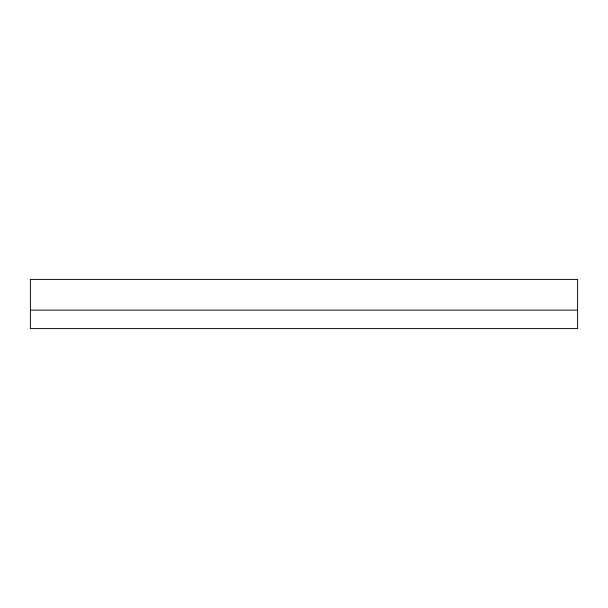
<?xml version="1.0" encoding="UTF-8"?>
<svg xmlns="http://www.w3.org/2000/svg" width="608" height="608" viewBox="0 0 608 608"><rect width="100%" height="100%" fill="white"/><g stroke="black" fill="none" stroke-linecap="round" stroke-linejoin="round"><path stroke-width="0.91" d="M30.4 310.148L577.6 310.148M577.6 279.406L30.4 279.406L30.4 328.594L577.6 328.594L577.6 279.406"/></g></svg>
